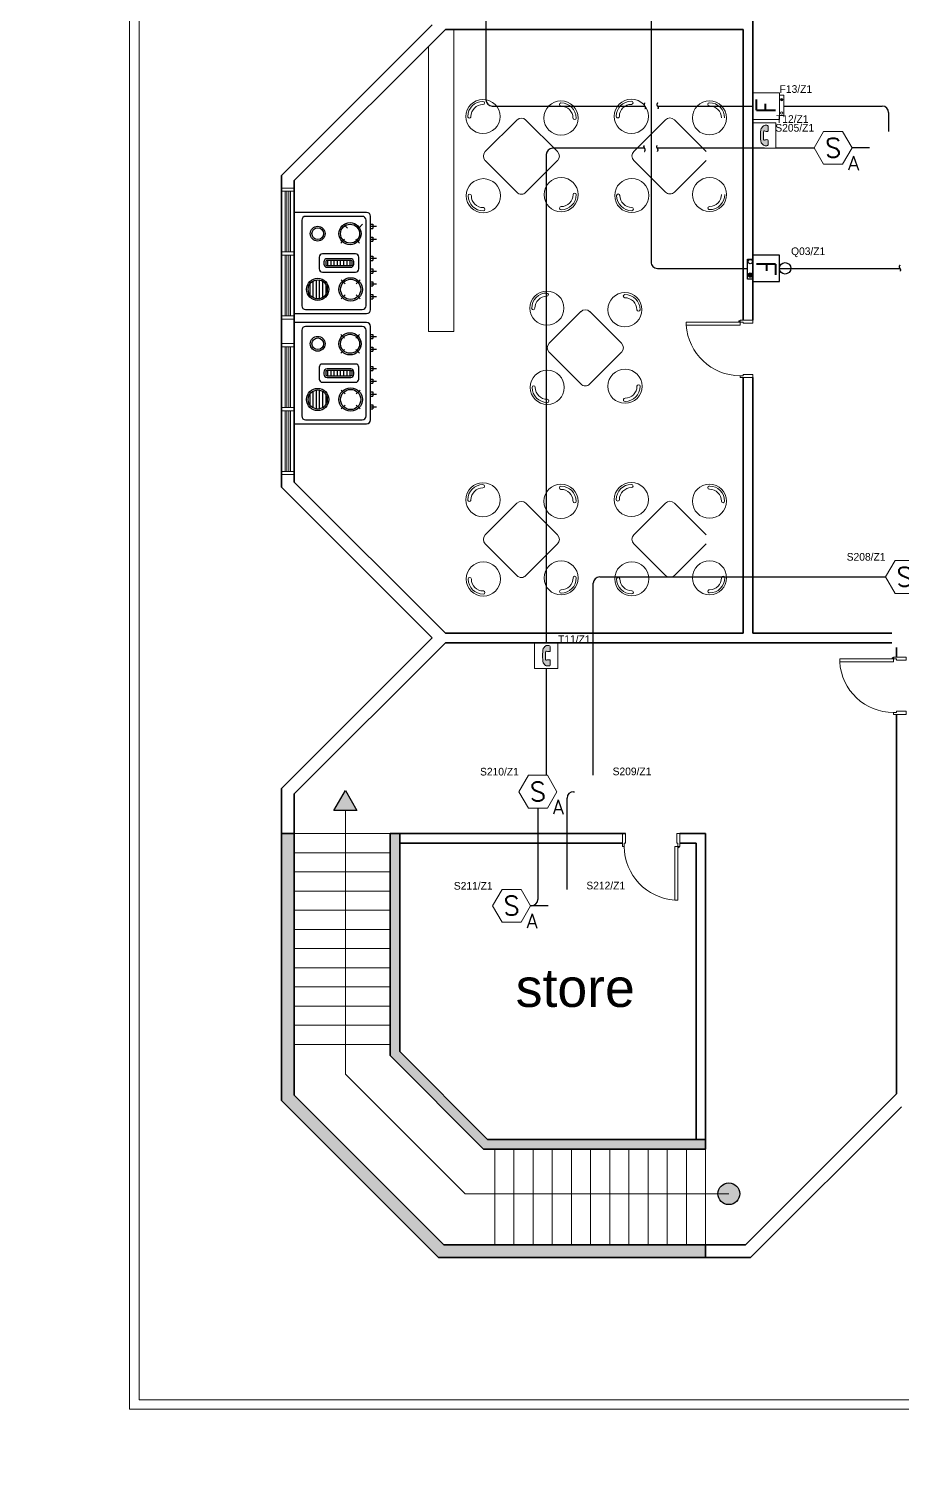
# Model space of a CAD drawing. Extents: x -59 to 582, y -1177 to 100.
# Drawn here: x 185.36 to 199, y -689.45 to -666.72 of the extents above; entities that cross this region are included whole.
import ezdxf
from ezdxf.enums import TextEntityAlignment as Align

# ---------------------------------------------------------------- set-up
doc = ezdxf.new("R2010")
doc.units = 0
doc.header["$LTSCALE"] = 0.15
doc.linetypes.add('HIDDEN', pattern=[0.375, 0.25, -0.125])
doc.layers.get('0').update_dxf_attribs({"color": 252})
for name, color, linetype in [('0 ARCH', 252, 'Continuous'), ('0 fire alarm', 252, 'Continuous'), ('0 sockets', 252, 'Continuous'), ('AUTOINCR', 7, 'Continuous'), ('d1', 252, 'Continuous'), ('FIRE_LOOP', 7, 'Continuous'), ('FIX', 252, 'Continuous'), ('WIRING', 4, 'Continuous')]:
    doc.layers.add(name, color=color, linetype=linetype)
for name, color, linetype, lineweight in [('anal', 252, 'Continuous', 20), ('DOOR', 252, 'Continuous', 20), ('elev', 252, 'Continuous', 9), ('FUR', 252, 'Continuous', 9), ('T-FIRE-B', 4, 'Continuous', 0), ('T-TEXT', 2, 'Continuous', 0), ('wall', 252, 'Continuous', 30)]:
    doc.layers.add(name, color=color, linetype=linetype, lineweight=lineweight)
doc.styles.add('ROMAND', font='ROMAND.SHX')
doc.styles.add('ROMANS', font='ROMANS.shx', dxfattribs={"width": 0.8})
doc.styles.add('TEXT-NFP', font='simplex.shx')

# ---------------------------------------------------------------- blocks, each defined once
blk = doc.blocks.new('WQ')
h = blk.add_hatch(color=6)
h.dxf.hatch_style = 1
h.paths.add_polyline_path([(-126.091, 5), (-126.091, -169.521), (126.091, -169.521), (126.091, 5)])
h.paths.add_polyline_path([(121.091, 0), (121.091, -164.521), (-121.091, -164.521), (-121.091, 0)], flags=16)
at = {"layer": '0 sockets', "color": 3, "style": 'ROMAND'}
blk.add_attdef('ACCESS_CONTROL', (-48.663, 7.622), '', height=7.973, dxfattribs=at)
blk = doc.blocks.new('D90')
at = {"layer": 'DOOR'}
for points in [[(0.03, 0.2), (0.03, 1.04), (0.078, 1.04), (0.078, 0.2)], [(0.03, 0.2), (0, 0.2), (0, 0), (0.05, 0), (0.05, 0.15), (0.03, 0.15)], [(0.87, 0.2), (0.9, 0.2), (0.9, 0), (0.85, 0), (0.85, 0.15), (0.87, 0.15)]]:
    blk.add_lwpolyline(points, close=True, dxfattribs=at)
blk.add_circle((0.02, 0.21), 0.01, dxfattribs=at)
blk.add_arc((0.025, 0.197), 0.845, 0.2218, 86.3889, dxfattribs=at)
blk = doc.blocks.new('*X25')
at = {"color": 0}
for p, q in [((0.125, 0.561), (0.125, 0.644)), ((0.15, 0.538), (0.15, 0.667)), ((0.175, 0.529), (0.175, 0.676)), ((0.2, 0.529), (0.2, 0.676)), ((0.225, 0.538), (0.225, 0.667)), ((0.25, 0.562), (0.25, 0.643))]:
    blk.add_line(p, q, dxfattribs=at)
blk = doc.blocks.new('ARCH')
at = {"layer": 'd1'}
for points in [[(8.7, 336.614), (8.519, 336.3), (8.881, 336.3)], [(14.87, 330.3, 1), (14.53, 330.3, 1)]]:
    blk.add_hatch(color=256, dxfattribs=at).paths.add_polyline_path(points)
at = {"layer": 'wall'}
h = blk.add_hatch(color=256, dxfattribs=at)
h.paths.add_polyline_path([(14.337, 331), (14.337, 331.15), (14.187, 331.15), (10.925, 331.15), (9.55, 332.525), (9.55, 335.787), (9.55, 335.937), (9.4, 335.937), (9.4, 332.463), (10.863, 331)], flags=17)
h.paths.add_polyline_path([(14.337, 329.4), (14.337, 329.5), (10.241, 329.5), (7.9, 331.841), (7.9, 335.937), (7.8, 335.937), (7.8, 331.659), (10.059, 329.4)])
h.paths.add_polyline_path([(10.059, 329.4), (10.159, 329.3), (14.337, 329.3), (14.337, 329.4)])
h.paths.add_polyline_path([(7.7, 331.759), (7.8, 331.659), (7.8, 335.937), (7.7, 335.937)])
at = {"layer": 'anal'}
for p, q in [((5.325, 326.925), (5.325, 377.4)), ((5.475, 327.075), (5.475, 368.325)), ((7.8, 346.042), (7.7, 346.042)), ((7.7, 345.992), (7.9, 345.992)), ((7.76, 345.042), (7.76, 345.992)), ((7.785, 345.042), (7.785, 345.992)), ((7.8, 346.042), (7.9, 346.042)), ((7.8, 345.992), (7.9, 345.992)), ((7.815, 345.042), (7.815, 345.992)), ((7.84, 345.042), (7.84, 345.992)), ((7.7, 345.042), (7.9, 345.042)), ((7.9, 345.042), (7.9, 344.992)), ((7.7, 344.992), (7.9, 344.992)), ((7.76, 344.042), (7.76, 344.992)), ((7.785, 344.042), (7.785, 344.992)), ((7.815, 344.042), (7.815, 344.992)), ((7.84, 344.042), (7.84, 344.992)), ((7.7, 344.042), (7.9, 344.042)), ((7.8, 343.992), (7.7, 343.992)), ((7.8, 344.042), (7.9, 344.042)), ((7.8, 343.992), (7.9, 343.992)), ((7.8, 343.608), (7.7, 343.608)), ((7.7, 343.558), (7.9, 343.558)), ((7.76, 342.608), (7.76, 343.558)), ((7.785, 342.608), (7.785, 343.558)), ((7.8, 343.608), (7.9, 343.608)), ((7.8, 343.558), (7.9, 343.558)), ((7.815, 342.608), (7.815, 343.558)), ((7.84, 342.608), (7.84, 343.558)), ((7.7, 342.608), (7.9, 342.608)), ((7.7, 342.558), (7.9, 342.558)), ((7.76, 341.608), (7.76, 342.558)), ((7.785, 341.608), (7.785, 342.558)), ((7.815, 341.608), (7.815, 342.558)), ((7.84, 341.608), (7.84, 342.558)), ((7.9, 342.608), (7.9, 342.558)), ((7.7, 341.608), (7.9, 341.608)), ((7.8, 341.558), (7.7, 341.558)), ((7.8, 341.608), (7.9, 341.608)), ((7.8, 341.558), (7.9, 341.558)), ((27.525, 327.075), (5.475, 327.075)), ((28.875, 326.925), (5.325, 326.925))]:
    blk.add_line(p, q, dxfattribs=at)
at = {"layer": 'd1'}
blk.add_lwpolyline([(8.7, 336.614), (8.881, 336.3), (8.519, 336.3)], close=True, dxfattribs=at)
blk.add_circle((14.7, 330.3), 0.17, dxfattribs=at)
at = {"layer": 'elev'}
for p, q in [((8.7, 336.3), (8.7, 332.173)), ((9.4, 335.937), (7.9, 335.937)), ((9.4, 335.637), (7.9, 335.637)), ((9.4, 335.337), (7.9, 335.337)), ((9.4, 335.037), (7.9, 335.037)), ((9.4, 334.737), (7.9, 334.737)), ((9.4, 334.437), (7.9, 334.437)), ((9.4, 334.137), (7.9, 334.137)), ((9.4, 333.837), (7.9, 333.837)), ((9.4, 333.537), (7.9, 333.537)), ((9.4, 333.237), (7.9, 333.237)), ((9.4, 332.937), (7.9, 332.937)), ((9.4, 332.637), (7.9, 332.637)), ((10.573, 330.3), (8.7, 332.173)), ((11.037, 331), (11.037, 329.5)), ((11.337, 331), (11.337, 329.5)), ((11.637, 331), (11.637, 329.5)), ((11.937, 331), (11.937, 329.5)), ((12.237, 331), (12.237, 329.5)), ((12.537, 331), (12.537, 329.5)), ((12.837, 331), (12.837, 329.5)), ((13.137, 331), (13.137, 329.5)), ((13.437, 331), (13.437, 329.5)), ((13.737, 331), (13.737, 329.5)), ((14.037, 331), (14.037, 329.5)), ((14.337, 331), (14.337, 329.5)), ((14.7, 330.3), (10.573, 330.3))]:
    blk.add_line(p, q, dxfattribs=at)
at = {"layer": 'FIX', "ltscale": 1000}
for p, q in [((9.033, 345.662), (7.9, 345.662)), ((8.019, 345.54), (8.019, 344.2)), ((8.965, 345.6), (8.079, 345.6)), ((9.025, 344.2), (9.025, 345.54)), ((9.093, 344.138), (9.093, 345.602)), ((8.733, 345.417), (8.675, 345.476)), ((8.909, 345.417), (8.968, 345.476)), ((9.128, 345.476), (9.128, 345.411)), ((9.128, 345.276), (9.128, 345.211)), ((8.686, 345.241), (8.628, 345.182)), ((8.863, 345.241), (8.921, 345.182)), ((8.421, 344.91), (8.421, 344.83)), ((8.471, 344.91), (8.471, 344.83)), ((8.521, 344.91), (8.521, 344.83)), ((8.571, 344.91), (8.571, 344.83)), ((8.621, 344.91), (8.621, 344.83)), ((8.671, 344.91), (8.671, 344.83)), ((8.721, 344.91), (8.721, 344.83)), ((8.771, 344.91), (8.771, 344.83)), ((9.128, 344.976), (9.128, 344.911)), ((8.695, 344.545), (8.636, 344.604)), ((8.871, 344.545), (8.93, 344.604)), ((9.128, 344.776), (9.128, 344.711)), ((9.128, 344.576), (9.128, 344.511)), ((8.695, 344.369), (8.636, 344.31)), ((8.871, 344.369), (8.93, 344.31)), ((9.128, 344.376), (9.128, 344.311)), ((8.079, 344.14), (8.965, 344.14)), ((7.9, 344.078), (9.033, 344.078)), ((9.033, 343.937), (7.9, 343.937)), ((8.019, 343.816), (8.019, 342.475)), ((8.965, 343.876), (8.079, 343.876)), ((8.686, 343.693), (8.628, 343.751)), ((8.863, 343.693), (8.921, 343.751)), ((9.025, 342.475), (9.025, 343.816)), ((9.093, 342.414), (9.093, 343.877)), ((9.128, 343.752), (9.128, 343.687)), ((8.686, 343.516), (8.628, 343.458)), ((8.863, 343.516), (8.921, 343.458)), ((9.128, 343.552), (9.128, 343.487)), ((9.128, 343.252), (9.128, 343.187)), ((8.421, 343.186), (8.421, 343.106)), ((8.471, 343.186), (8.471, 343.106)), ((8.521, 343.186), (8.521, 343.106)), ((8.571, 343.186), (8.571, 343.106)), ((8.621, 343.186), (8.621, 343.106)), ((8.671, 343.186), (8.671, 343.106)), ((8.721, 343.186), (8.721, 343.106)), ((8.771, 343.186), (8.771, 343.106)), ((9.128, 343.052), (9.128, 342.987)), ((8.695, 342.821), (8.636, 342.879)), ((8.871, 342.821), (8.93, 342.879)), ((9.128, 342.852), (9.128, 342.787)), ((8.695, 342.644), (8.636, 342.586)), ((8.871, 342.644), (8.93, 342.586)), ((9.128, 342.652), (9.128, 342.587)), ((7.9, 342.354), (9.033, 342.354)), ((8.079, 342.415), (8.965, 342.415))]:
    blk.add_line(p, q, dxfattribs=at)
for points in [[(9.093, 345.476), (9.128, 345.476)], [(9.093, 345.444), (9.187, 345.444)], [(9.093, 345.411), (9.128, 345.411)], [(9.093, 345.276), (9.128, 345.276)], [(9.093, 345.244), (9.187, 345.244)], [(9.093, 345.211), (9.128, 345.211)], [(9.093, 344.976), (9.128, 344.976)], [(9.093, 344.944), (9.187, 344.944)], [(9.093, 344.911), (9.128, 344.911)], [(9.093, 344.776), (9.128, 344.776)], [(9.093, 344.744), (9.187, 344.744)], [(9.093, 344.711), (9.128, 344.711)], [(9.093, 344.576), (9.128, 344.576)], [(9.093, 344.544), (9.187, 344.544)], [(9.093, 344.511), (9.128, 344.511)], [(9.093, 344.376), (9.128, 344.376)], [(9.093, 344.344), (9.187, 344.344)], [(9.093, 344.311), (9.128, 344.311)], [(9.093, 343.752), (9.128, 343.752)], [(9.093, 343.719), (9.187, 343.719)], [(9.093, 343.687), (9.128, 343.687)], [(9.093, 343.552), (9.128, 343.552)], [(9.093, 343.519), (9.187, 343.519)], [(9.093, 343.487), (9.128, 343.487)], [(9.093, 343.252), (9.128, 343.252)], [(9.093, 343.219), (9.187, 343.219)], [(9.093, 343.187), (9.128, 343.187)], [(9.093, 343.052), (9.128, 343.052)], [(9.093, 343.019), (9.187, 343.019)], [(9.093, 342.987), (9.128, 342.987)], [(9.093, 342.852), (9.128, 342.852)], [(9.093, 342.819), (9.187, 342.819)], [(9.093, 342.787), (9.128, 342.787)], [(9.093, 342.652), (9.128, 342.652)], [(9.093, 342.619), (9.187, 342.619)], [(9.093, 342.587), (9.128, 342.587)]]:
    blk.add_lwpolyline(points, dxfattribs=at)
for points in [[(8.291, 344.962), (8.291, 344.777, 0.414214), (8.341, 344.727), (8.86, 344.727, 0.414214), (8.91, 344.777), (8.91, 344.962, 0.414214), (8.86, 345.012), (8.341, 345.012, 0.414214)], [(8.366, 344.887), (8.366, 344.853, 0.414214), (8.416, 344.803), (8.784, 344.803, 0.414214), (8.834, 344.853), (8.834, 344.887, 0.414214), (8.784, 344.937), (8.416, 344.937, 0.414214)], [(8.393, 344.887), (8.393, 344.853, 0.414214), (8.416, 344.83), (8.784, 344.83, 0.414214), (8.807, 344.853), (8.807, 344.887, 0.414214), (8.784, 344.91), (8.416, 344.91, 0.414214)], [(8.291, 343.238), (8.291, 343.053, 0.414214), (8.341, 343.003), (8.86, 343.003, 0.414214), (8.91, 343.053), (8.91, 343.238, 0.414214), (8.86, 343.288), (8.341, 343.288, 0.414214)], [(8.366, 343.163), (8.366, 343.129, 0.414214), (8.416, 343.079), (8.784, 343.079, 0.414214), (8.834, 343.129), (8.834, 343.163, 0.414214), (8.784, 343.213), (8.416, 343.213, 0.414214)], [(8.393, 343.163), (8.393, 343.129, 0.414214), (8.416, 343.106), (8.784, 343.106, 0.414214), (8.807, 343.129), (8.807, 343.163, 0.414214), (8.784, 343.186), (8.416, 343.186, 0.414214)]]:
    blk.add_lwpolyline(points, format="xyb", close=True, dxfattribs=at)
for centre, radius in [((8.774, 345.329), 0.174), ((8.774, 345.329), 0.149), ((8.268, 345.329), 0.116), ((8.268, 345.329), 0.0914), ((8.268, 344.457), 0.174), ((8.268, 344.457), 0.149), ((8.783, 344.457), 0.183), ((8.783, 344.457), 0.158), ((8.268, 343.605), 0.116), ((8.268, 343.605), 0.0914), ((8.774, 343.605), 0.174), ((8.774, 343.605), 0.149), ((8.268, 342.733), 0.174), ((8.268, 342.733), 0.149), ((8.783, 342.733), 0.183), ((8.783, 342.733), 0.158)]:
    blk.add_circle(centre, radius, dxfattribs=at)
for centre, start, end in [((8.079, 345.54), 90, 180), ((8.965, 345.54), 0, 90), ((9.033, 345.602), 0, 90), ((8.079, 344.2), 180, 270), ((8.965, 344.2), 270, 0), ((9.033, 344.138), 270, 0), ((9.033, 343.877), 0, 90), ((8.079, 343.816), 90, 180), ((8.965, 343.816), 0, 90), ((8.079, 342.475), 180, 270), ((8.965, 342.475), 270, 0), ((9.033, 342.414), 270, 0)]:
    blk.add_arc(centre, 0.06, start, end, dxfattribs=at)
at = {"layer": 'FUR'}
for p, q in [((10.4, 348.525), (10.4, 343.8)), ((10, 343.8), (10, 348.259)), ((10.89, 346.613), (11.385, 347.108)), ((11.526, 347.108), (12.021, 346.613)), ((13.212, 346.616), (13.707, 347.111)), ((13.849, 347.111), (14.344, 346.616)), ((11.385, 345.977), (10.89, 346.472)), ((12.021, 346.472), (11.526, 345.977)), ((13.707, 345.979), (13.212, 346.474)), ((14.344, 346.474), (13.849, 345.979)), ((11.89, 343.613), (12.385, 344.108)), ((12.526, 344.108), (13.021, 343.613)), ((10.4, 343.8), (10, 343.8)), ((12.385, 342.977), (11.89, 343.472)), ((13.021, 343.472), (12.526, 342.977)), ((10.89, 340.613), (11.385, 341.108)), ((11.526, 341.108), (12.021, 340.613)), ((13.212, 340.616), (13.707, 341.111)), ((13.849, 341.111), (14.344, 340.616)), ((11.385, 339.977), (10.89, 340.472)), ((12.021, 340.472), (11.526, 339.977)), ((13.707, 339.979), (13.212, 340.474)), ((14.344, 340.474), (13.849, 339.979))]:
    blk.add_line(p, q, dxfattribs=at)
for centre in [(10.853, 347.163), (12.074, 347.139), (13.175, 347.166), (14.397, 347.141), (10.859, 345.923), (12.076, 345.94), (13.182, 345.926), (14.399, 345.942), (11.853, 344.163), (13.074, 344.139), (13.076, 342.94), (11.859, 342.923), (10.853, 341.163), (12.074, 341.139), (13.175, 341.166), (14.397, 341.141), (10.859, 339.923), (12.076, 339.94), (13.182, 339.926), (14.399, 339.942)]:
    blk.add_circle(centre, 0.267, dxfattribs=at)
for centre, radius, start, end in [((10.853, 347.163), 0.237, 89.9577, 179.9577), ((10.853, 347.163), 0.187, 89.9577, 179.9577), ((10.853, 347.375), 0.025, 269.9577, 89.9577), ((12.074, 347.351), 0.025, 90, 270), ((12.074, 347.139), 0.237, 360, 90), ((12.074, 347.139), 0.187, 360, 90), ((13.175, 347.166), 0.237, 89.9577, 179.9577), ((13.175, 347.166), 0.187, 89.9577, 179.9577), ((13.176, 347.378), 0.025, 269.9577, 89.9577), ((14.397, 347.354), 0.025, 90, 270), ((14.397, 347.141), 0.237, 360, 90), ((14.397, 347.141), 0.187, 360, 90), ((10.64, 347.163), 0.025, 179.9577, 359.9577), ((11.455, 347.037), 0.1, 45, 135), ((12.287, 347.139), 0.025, 180, 360), ((12.963, 347.166), 0.025, 179.9577, 359.9577), ((13.778, 347.04), 0.1, 45, 135), ((13.283, 346.545), 0.1, 135, 225), ((10.96, 346.542), 0.1, 135, 225), ((11.95, 346.542), 0.1, 315, 45), ((10.647, 345.923), 0.025, 0, 180), ((11.455, 346.047), 0.1, 225, 315), ((12.076, 345.94), 0.237, 270.0423, 0.0423), ((12.076, 345.94), 0.187, 270.0423, 0.0423), ((12.288, 345.94), 0.025, 0.0423, 180.0423), ((12.969, 345.926), 0.025, 0, 180), ((13.778, 346.05), 0.1, 225, 315), ((14.399, 345.942), 0.187, 270.0423, 0.0423), ((14.399, 345.942), 0.237, 270.0423, 0.0423), ((10.859, 345.923), 0.237, 180, 270), ((10.859, 345.923), 0.187, 180, 270), ((10.859, 345.711), 0.025, 270, 90), ((12.076, 345.727), 0.025, 90.0423, 270.0423), ((13.182, 345.926), 0.237, 180, 270), ((13.182, 345.926), 0.187, 180, 270), ((13.182, 345.714), 0.025, 270, 90), ((14.399, 345.73), 0.025, 90.0423, 270.0423), ((11.853, 344.163), 0.237, 89.9577, 179.9577), ((11.853, 344.163), 0.187, 89.9577, 179.9577), ((11.853, 344.375), 0.025, 269.9577, 89.9577), ((13.074, 344.351), 0.025, 90, 270), ((13.074, 344.139), 0.237, 360, 90), ((11.64, 344.163), 0.025, 179.9577, 359.9577), ((12.455, 344.037), 0.1, 45, 135), ((13.074, 344.139), 0.187, 360, 90), ((13.287, 344.139), 0.025, 180, 360), ((11.96, 343.542), 0.1, 135, 225), ((12.95, 343.542), 0.1, 315, 45), ((11.647, 342.923), 0.025, 0, 180), ((11.859, 342.923), 0.237, 180, 270), ((11.859, 342.923), 0.187, 180, 270), ((12.455, 343.047), 0.1, 225, 315), ((13.076, 342.727), 0.025, 90.0423, 270.0423), ((13.076, 342.94), 0.237, 270.0423, 0.0423), ((13.076, 342.94), 0.187, 270.0423, 0.0423), ((13.288, 342.94), 0.025, 0.0423, 180.0423), ((11.859, 342.711), 0.025, 270, 90), ((10.853, 341.163), 0.237, 89.9577, 179.9577), ((10.853, 341.375), 0.025, 269.9577, 89.9577), ((13.175, 341.166), 0.237, 89.9577, 179.9577), ((13.176, 341.378), 0.025, 269.9577, 89.9577), ((10.64, 341.163), 0.025, 179.9577, 359.9577), ((10.853, 341.163), 0.187, 89.9577, 179.9577), ((12.074, 341.351), 0.025, 90, 270), ((12.074, 341.139), 0.237, 360, 90), ((12.074, 341.139), 0.187, 360, 90), ((12.963, 341.166), 0.025, 179.9577, 359.9577), ((13.175, 341.166), 0.187, 89.9577, 179.9577), ((14.397, 341.354), 0.025, 90, 270), ((14.397, 341.141), 0.237, 360, 90), ((14.397, 341.141), 0.187, 360, 90), ((11.455, 341.037), 0.1, 45, 135), ((12.287, 341.139), 0.025, 180, 360), ((13.778, 341.04), 0.1, 45, 135), ((14.609, 341.141), 0.025, 180, 360), ((10.96, 340.542), 0.1, 135, 225), ((11.95, 340.542), 0.1, 315, 45), ((13.283, 340.545), 0.1, 135, 225), ((10.647, 339.923), 0.025, 0, 180), ((10.859, 339.923), 0.237, 180, 270), ((10.859, 339.923), 0.187, 180, 270), ((11.455, 340.047), 0.1, 225, 315), ((12.076, 339.94), 0.237, 270.0423, 0.0423), ((12.076, 339.94), 0.187, 270.0423, 0.0423), ((12.288, 339.94), 0.025, 0.0423, 180.0423), ((12.969, 339.926), 0.025, 0, 180), ((13.182, 339.926), 0.237, 180, 270), ((13.182, 339.926), 0.187, 180, 270), ((13.778, 340.05), 0.1, 225, 315), ((14.399, 339.942), 0.187, 270.0423, 0.0423), ((14.399, 339.942), 0.237, 270.0423, 0.0423), ((14.611, 339.943), 0.025, 0.0423, 180.0423), ((10.859, 339.711), 0.025, 270, 90), ((12.076, 339.727), 0.025, 90.0423, 270.0423), ((13.182, 339.714), 0.025, 270, 90), ((14.399, 339.73), 0.025, 90.0423, 270.0423)]:
    blk.add_arc(centre, radius, start, end, dxfattribs=at)
at = {"layer": 'wall'}
for p, q in [((15.075, 349.696), (15.075, 343.976)), ((7.7, 346.241), (10.059, 348.6)), ((7.9, 346.159), (10.266, 348.525)), ((10.266, 348.525), (14.925, 348.525)), ((14.925, 348.525), (14.925, 343.976)), ((7.7, 341.359), (7.7, 346.241)), ((7.9, 341.441), (7.9, 346.159)), ((14.925, 343.076), (14.925, 339.075)), ((15.075, 343.076), (15.075, 339.075)), ((10.266, 339.075), (7.9, 341.441)), ((10.059, 339), (7.7, 341.359)), ((7.7, 336.641), (10.059, 339)), ((7.9, 336.559), (10.266, 338.925)), ((10.266, 339.075), (14.925, 339.075)), ((10.266, 338.925), (17.25, 338.925)), ((15.075, 339.075), (17.25, 339.075)), ((17.325, 338.85), (17.325, 338.702)), ((17.325, 337.802), (17.325, 331.866)), ((7.7, 331.759), (7.7, 336.641)), ((7.9, 331.841), (7.9, 336.559)), ((7.9, 335.937), (7.7, 335.937)), ((9.4, 335.937), (13.084, 335.937)), ((9.4, 335.937), (9.4, 332.463)), ((9.55, 335.787), (9.55, 335.937)), ((13.934, 335.937), (14.337, 335.937)), ((14.337, 331), (14.337, 335.937)), ((9.55, 335.787), (13.034, 335.787)), ((9.55, 335.787), (9.55, 332.525)), ((13.934, 335.787), (14.187, 335.787)), ((14.187, 331.15), (14.187, 335.787)), ((10.925, 331.15), (9.55, 332.525)), ((10.863, 331), (9.4, 332.463)), ((10.241, 329.5), (7.9, 331.841)), ((17.325, 331.866), (14.959, 329.5)), ((10.159, 329.3), (7.7, 331.759)), ((17.4, 331.659), (15.041, 329.3)), ((14.337, 331), (10.863, 331)), ((14.187, 331.15), (10.925, 331.15)), ((14.187, 331.15), (14.337, 331.15)), ((14.959, 329.5), (10.241, 329.5)), ((14.337, 329.5), (14.337, 329.3)), ((15.041, 329.3), (10.159, 329.3))]:
    blk.add_line(p, q, dxfattribs=at)
at = {"layer": 'DOOR', "xscale": -1, "rotation": 90}
for p in [(15.075, 343.976), (17.475, 338.702)]:
    blk.add_blockref('D90', p, dxfattribs=at)
at = {"layer": 'DOOR', "rotation": 180}
blk.add_blockref('D90', (13.934, 335.937), dxfattribs=at)
at = {"layer": 'FIX', "ltscale": 1000, "xscale": -2, "yscale": 2, "zscale": 2, "rotation": 180}
for p in [(7.893, 345.662), (7.893, 343.937)]:
    blk.add_blockref('*X25', p, dxfattribs=at)
at = {"layer": 'd1', "insert": (11.366, 333.824), "char_height": 0.4, "width": 6.0636, "attachment_point": 1}
blk.add_mtext('{\\fArial|b0|i0|c0|p34;\\H1.5x;store}', dxfattribs=at)
blk = doc.blocks.new('dressable smoke detectore above false ceiling')
blk.add_lwpolyline([(200, 0), (100, 173), (-100, 173), (-200, 0), (-100, -173), (100, -173)], close=True)
at = {"layer": 'T-TEXT', "style": 'ROMANS'}
blk.add_attdef('S', text='', height=200, dxfattribs=at).set_placement((0, 0, 0), align=Align.MIDDLE)
blk.add_attdef('A', text='', height=150, dxfattribs=at).set_placement((215, -161), align=Align.MIDDLE_CENTER)
blk = doc.blocks.new('*U254')
h = blk.add_hatch()
h.set_pattern_fill('ANGLE', color=3)
h.set_pattern_definition([(0, (0, 0), (0, 6.985), [5.08, -1.905]), (90, (0, 0), (-6.985, 4e-16), [5.08, -1.905])])
h.paths.add_polyline_path([(56, -302, 1), (81, -302, 1)])
blk.add_lwpolyline([(-140, -280), (140, -280), (140, 0), (-140, 0)], close=True)
at = {"color": 3}
blk.add_lwpolyline([(-99, -280), (116, -280), (116, -326), (-99, -326)], close=True, dxfattribs=at)
for centre in [(-73, -302), (68, -302)]:
    blk.add_circle(centre, 12.3, dxfattribs=at)
at = {"layer": 'T-TEXT', "style": 'TEXT-NFP'}
blk.add_attdef('F', text='', height=200, dxfattribs=at).set_placement((0, -140, 0), align=Align.MIDDLE)
blk = doc.blocks.new('*U233')
h = blk.add_hatch(color=256)
h.dxf.hatch_style = 1
edge = h.paths.add_edge_path()
edge.add_arc((33, 257), 14.1, 13.6021, 92.3161)
edge.add_line((32, 271), (11, 271))
edge.add_arc((13, 231), 40.2, 92.7442, 154.2215)
edge.add_arc((-28, 250), 4.89, 309.2722, 334.2215, ccw=False)
edge.add_arc((-64, 281), 52.1, 306.6096, 318.7251, ccw=False)
edge.add_arc((-30, 235), 4.89, 115.3605, 167.8134)
edge.add_arc((352, 152), 396, 167.8076, 180.2975)
edge.add_arc((348, 148), 392, 179.7012, 192.2669)
edge.add_arc((-30, 66), 4.89, 193.2566, 244.6491)
edge.add_arc((-67, 18), 54.9, 39.8251, 51.6228, ccw=False)
edge.add_arc((-28, 50), 4.89, 25.7785, 50.7278, ccw=False)
edge.add_arc((13, 69), 40.2, 205.7785, 267.2558)
edge.add_line((11, 29), (32, 29))
edge.add_arc((33, 43), 14.1, 267.6839, 346.3979)
edge.add_arc((-161, 67), 209, 352.6045, 365.9008)
edge.add_arc((13, 87), 34.4, 1.9401, 17.7739)
edge.add_arc((41, 96), 4.89, 18.4909, 87.0716)
edge.add_arc((30, 28), 74.3, 81.4234, 109.9904)
edge.add_arc((2, 102), 4.89, 250.3513, 295.2423, ccw=False)
edge.add_arc((1, 106), 8.65, 174.514, 266.9586, ccw=False)
edge.add_arc((-1022, 147), 1015, 357.7161, 360.1614)
edge.add_arc((-1022, 153), 1015, 359.8386, 362.2839)
edge.add_arc((3, 194), 10.1, 100.6325, 185.9952, ccw=False)
edge.add_arc((2, 200), 4.89, 64.7577, 109.6487, ccw=False)
edge.add_arc((33, 273), 75, 247.791, 276.6818)
edge.add_arc((41, 204), 4.89, 279.9761, 341.5091)
edge.add_arc((13, 213), 34.4, 342.2261, 358.0599)
edge.add_arc((-161, 233), 209, 354.0992, 367.3955)
for p, q in [((137, 300), (-137, 300)), ((-137, 300), (-137, 0)), ((137, 0), (137, 300)), ((-137, 0), (137, 0))]:
    blk.add_line(p, q)
blk.add_lwpolyline([(46, 260, 0.357628), (32, 271), (11, 271, 0.27487), (-23, 248, -0.109294), (-24, 247, -0.052913), (-33, 239, 0.232951), (-35, 236, 0.054551), (-44, 150, 0.054883), (-35, 65, 0.228078), (-33, 61, -0.051523), (-24, 53, -0.109294), (-23, 52, 0.27487), (11, 29), (32, 29, 0.357628), (46, 40, 0.058081), (47, 88, 0.069198), (45, 98, 0.308503), (41, 101, 0.125296), (4, 97, -0.198418), (1, 97, -0.426767), (-7, 107, 0.01067), (-7, 150, 0.01067), (-7, 193, -0.390702), (1, 204, -0.198418), (4, 204, 0.126732), (42, 199, 0.275132), (45, 202, 0.069198), (47, 212, 0.058081)], format="xyb", close=True)
blk = doc.blocks.new('*U239')
h = blk.add_hatch(color=256)
h.dxf.hatch_style = 1
edge = h.paths.add_edge_path()
edge.add_arc((33, 257), 14.1, 13.6021, 92.3161)
edge.add_line((32, 271), (11, 271))
edge.add_arc((13, 231), 40.2, 92.7442, 154.2215)
edge.add_arc((-28, 250), 4.89, 309.2722, 334.2215, ccw=False)
edge.add_arc((-64, 281), 52.1, 306.6096, 318.7251, ccw=False)
edge.add_arc((-30, 235), 4.89, 115.3605, 167.8134)
edge.add_arc((352, 152), 396, 167.8076, 180.2975)
edge.add_arc((348, 148), 392, 179.7012, 192.2669)
edge.add_arc((-30, 66), 4.89, 193.2566, 244.6491)
edge.add_arc((-67, 18), 54.9, 39.8251, 51.6228, ccw=False)
edge.add_arc((-28, 50), 4.89, 25.7785, 50.7278, ccw=False)
edge.add_arc((13, 69), 40.2, 205.7785, 267.2558)
edge.add_line((11, 29), (32, 29))
edge.add_arc((33, 43), 14.1, 267.6839, 346.3979)
edge.add_arc((-161, 67), 209, 352.6045, 365.9008)
edge.add_arc((13, 87), 34.4, 1.9401, 17.7739)
edge.add_arc((41, 96), 4.89, 18.4909, 87.0716)
edge.add_arc((30, 28), 74.3, 81.4234, 109.9904)
edge.add_arc((2, 102), 4.89, 250.3513, 295.2423, ccw=False)
edge.add_arc((1, 106), 8.65, 174.514, 266.9586, ccw=False)
edge.add_arc((-1022, 147), 1015, 357.7161, 360.1614)
edge.add_arc((-1022, 153), 1015, 359.8386, 362.2839)
edge.add_arc((3, 194), 10.1, 100.6325, 185.9952, ccw=False)
edge.add_arc((2, 200), 4.89, 64.7577, 109.6487, ccw=False)
edge.add_arc((33, 273), 75, 247.791, 276.6818)
edge.add_arc((41, 204), 4.89, 279.9761, 341.5091)
edge.add_arc((13, 213), 34.4, 342.2261, 358.0599)
edge.add_arc((-161, 233), 209, 354.0992, 367.3955)
for p, q in [((137, 300), (-137, 300)), ((-137, 300), (-137, 0)), ((137, 0), (137, 300)), ((-137, 0), (137, 0))]:
    blk.add_line(p, q)
blk.add_lwpolyline([(46, 260, 0.357628), (32, 271), (11, 271, 0.27487), (-23, 248, -0.109294), (-24, 247, -0.052913), (-33, 239, 0.232951), (-35, 236, 0.054551), (-44, 150, 0.054883), (-35, 65, 0.228078), (-33, 61, -0.051523), (-24, 53, -0.109294), (-23, 52, 0.27487), (11, 29), (32, 29, 0.357628), (46, 40, 0.058081), (47, 88, 0.069198), (45, 98, 0.308503), (41, 101, 0.125296), (4, 97, -0.198418), (1, 97, -0.426767), (-7, 107, 0.01067), (-7, 150, 0.01067), (-7, 193, -0.390702), (1, 204, -0.198418), (4, 204, 0.126732), (42, 199, 0.275132), (45, 202, 0.069198), (47, 212, 0.058081)], format="xyb", close=True)
blk = doc.blocks.new('*U222')
at = {"linetype": 'ByBlock'}
h = blk.add_hatch(dxfattribs=at)
h.set_pattern_fill('ANGLE', color=2)
h.set_pattern_definition([(0, (2e-14, -140), (0, 6.985), [5.08, -1.905]), (90, (2e-14, -140), (-6.985, 4e-16), [5.08, -1.905])])
h.paths.add_polyline_path([(49, -167, 1), (94, -167, 1)])
at = {"color": 2}
blk.add_lwpolyline([(-140, -140), (140, -140), (140, 140), (-140, 140)], close=True, dxfattribs=at)
at = {"color": 6, "linetype": 'ByBlock'}
blk.add_lwpolyline([(-98, -140), (113, -140), (113, -195), (-98, -195)], close=True, dxfattribs=at)
at = {"color": 2}
blk.add_circle((0, 200), 60, dxfattribs=at)
at = {"color": 6, "linetype": 'ByBlock'}
for centre in [(-71, -167), (71, -167)]:
    blk.add_circle(centre, 22.5, dxfattribs=at)
at = {"layer": 'T-TEXT', "color": 2, "style": 'TEXT-NFP'}
blk.add_attdef('F', text='', height=200, dxfattribs=at).set_placement((0, 0, 0), align=Align.MIDDLE)
blk = doc.blocks.new('endtick', base_point=(-3267.27, -69559.4))
at = {"layer": 'WIRING', "color": 2, "linetype": 'HIDDEN'}
blk.add_spline([(-3267.27, -69509.4), (-3276.985, -69534.4), (-3267.27, -69559.4), (-3256.425, -69584.4), (-3267.27, -69609.4)], degree=3, dxfattribs=at)

msp = doc.modelspace()

# ---------------------------------------------------------------- linework, layer by layer
at = {"layer": '0 sockets', "color": 4}
msp.add_lwpolyline([(195.093, -653.545), (195.093, -670.368, 0.414214), (195.193, -670.468), (196.603, -670.468)], format="xyb", dxfattribs=at)
msp.add_lwpolyline([(197.102, -670.468), (198.985, -670.468)], dxfattribs=at)
at = {"layer": 'FIRE_LOOP', "color": 3}
for p, q in [((192.509, -662.806), (192.509, -667.829)), ((192.609, -667.929), (194.993, -667.929)), ((195.193, -667.929), (196.433, -667.929)), ((196.433, -667.929), (196.685, -667.929)), ((196.685, -667.929), (196.685, -667.929)), ((197.17, -667.929), (198.71, -667.929)), ((198.81, -668.029), (198.81, -668.324)), ((194.993, -668.588), (193.553, -668.588)), ((196.476, -668.588), (195.193, -668.588)), ((196.863, -668.588), (196.475, -668.588)), ((196.868, -668.588), (196.863, -668.588)), ((197.645, -668.584), (197.044, -668.587)), ((198.512, -668.582), (198.239, -668.582)), ((193.453, -668.688), (193.453, -676.333)), ((194.19, -678.403), (194.19, -675.398)), ((194.29, -675.298), (198.761, -675.298)), ((193.453, -676.731), (193.453, -678.403)), ((193.453, -676.731), (193.453, -676.731)), ((193.88, -678.661), (193.893, -678.661)), ((193.78, -680.19), (193.78, -678.761)), ((193.322, -678.918), (193.322, -680.347)), ((193.482, -680.447), (193.209, -680.447)), ((193.222, -680.447), (193.209, -680.447))]:
    msp.add_line(p, q, dxfattribs=at)
for centre, start, end in [((192.609, -667.829), 180, 270), ((198.71, -668.029), 360, 90), ((193.553, -668.688), 90, 180), ((194.29, -675.398), 90, 180), ((193.88, -678.761), 90, 180), ((193.222, -680.347), 270, 360)]:
    msp.add_arc(centre, 0.1, start, end, dxfattribs=at)

# ---------------------------------------------------------------- block references
at = {"layer": '0 ARCH', "color": 3}
msp.add_blockref('ARCH', (181.61, -1015.254), dxfattribs=at)
at = {"layer": '0 fire alarm', "color": 3, "xscale": 0.001, "yscale": 0.001, "zscale": 0.001}
for p in [(194.993, -667.929), (195.193, -667.929), (198.985, -670.468)]:
    msp.add_blockref('endtick', p, dxfattribs=at)
at = {"layer": '0 fire alarm', "color": 3, "xscale": 0.001, "yscale": 0.001, "zscale": 0.001, "rotation": 180}
for p in [(194.993, -668.588), (195.193, -668.588)]:
    msp.add_blockref('endtick', p, dxfattribs=at)
at = {"layer": '0 fire alarm', "color": 3, "xscale": 0.001488, "yscale": 0.001488, "zscale": 0.001488, "rotation": 270}
msp.add_blockref('*U222', (196.893, -670.468), dxfattribs=at).add_auto_attribs({'F': 'F'})
at = {"layer": '0 sockets', "color": 3}
msp.add_blockref('WQ', (244.611, -582.756), dxfattribs=at)
at = {"layer": 'T-FIRE-B', "xscale": 0.001487761816891826, "yscale": 0.001487761816891826, "zscale": 0.001487761816891826, "rotation": 90}
msp.add_blockref('*U254', (196.685, -667.929), dxfattribs=at).add_auto_attribs({'F': 'F'})
at = {"layer": 'T-FIRE-B', "color": 3, "xscale": 0.001326103487042799, "yscale": 0.001326103487042799, "zscale": 0.001326103487042799}
for name, p in [('*U233', (196.863, -668.588)), ('*U239', (193.453, -676.731))]:
    msp.add_blockref(name, p, dxfattribs=at)
at = {"layer": 'T-FIRE-B', "color": 2, "xscale": 0.001487761816891826, "yscale": 0.001487761816891826, "zscale": 0.001487761816891826}
for p in [(197.941, -668.582), (199.059, -675.298), (193.322, -678.661), (192.911, -680.447)]:
    msp.add_blockref('dressable smoke detectore above false ceiling', p, dxfattribs=at).add_auto_attribs({'S': 'S', 'A': 'A'})

# ---------------------------------------------------------------- texts
at = {"layer": 'AUTOINCR', "color": 1}
for s, p in [('F13/Z1', (197.105, -667.757)), ('Q03/Z1', (197.284, -670.296))]:
    msp.add_text(s, height=0.12, dxfattribs=at).set_placement(p, align=Align.BOTTOM_LEFT)
at = {"layer": 'AUTOINCR', "color": 2}
for s, p in [('S205/Z1', (197.644, -668.364)), ('S208/Z1', (198.761, -675.08)), ('S210/Z1', (193.024, -678.443)), ('S211/Z1', (192.614, -680.23))]:
    msp.add_text(s, height=0.12, dxfattribs=at).set_placement(p, align=Align.BOTTOM_RIGHT)
at = {"layer": 'AUTOINCR', "color": 3}
for s, p in [('T12/Z1', (197.048, -668.227)), ('T11/Z1', (193.638, -676.369))]:
    msp.add_text(s, height=0.12, dxfattribs=at).set_placement(p, align=Align.BOTTOM_LEFT)
at = {"layer": 'AUTOINCR', "color": 2}
for s, p in [('S209/Z1', (194.492, -678.439)), ('S212/Z1', (194.081, -680.226))]:
    msp.add_text(s, height=0.12, dxfattribs=at).set_placement(p, align=Align.BOTTOM_LEFT)

doc.saveas('drawing.dxf')
